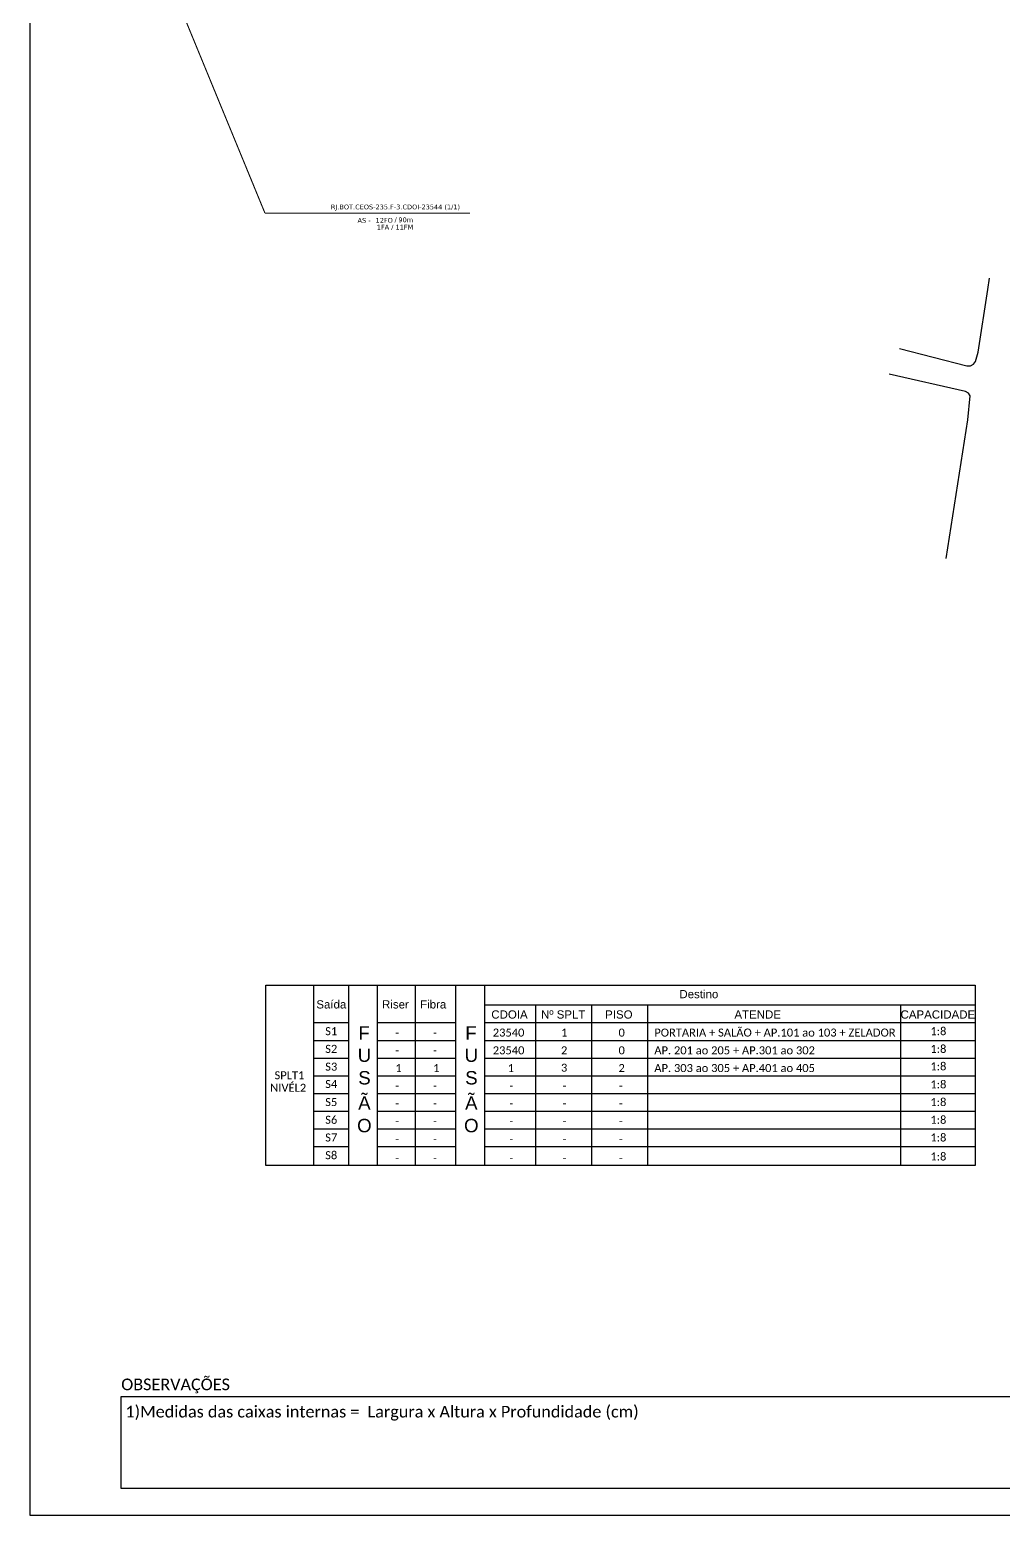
# Model space of a CAD drawing. Header units: metres. Extents: x -1286 to -445, y -500 to 94.
# Drawn here: x -1286.1 to -1035.5, y -499.8 to -117.4 of the extents above; entities that cross this region are included whole.
import ezdxf
from ezdxf.enums import TextEntityAlignment as Align

# ---------------------------------------------------------------- set-up
doc = ezdxf.new("R2010")
doc.units = ezdxf.units.M
doc.layers.add('40.1-ETIQUETAS', color=1, linetype='Continuous', lineweight=20)
for name, color, linetype in [('CABO OPTICO EXISTENTE', 5, 'Continuous'), ('CAP a instalar', 1, 'Continuous'), ('QUADRA', 7, 'Continuous')]:
    doc.layers.add(name, color=color, linetype=linetype)
doc.styles.add('ARIAL', font='arial.ttf')
doc.styles.add('siredit', font='verdana.ttf')
doc.styles.add('WMF-Calibri0', font='calibri.ttf')
doc.linetypes.add('FENCELINE1', pattern='A,0.25,-0.1,[133,ltypeshp.shx,S=0.1,R=0,X=-0.1,Y=0],-0.1,1', length=1.45)

# ---------------------------------------------------------------- blocks, each defined once
blk = doc.blocks.new('ETIQUETA_RS5F')
at = {"layer": '40.1-ETIQUETAS', "color": 0, "style": 'siredit'}
blk.add_text('/', height=1.5, dxfattribs=at).set_placement((1.58, -1.95), align=Align.MIDDLE_RIGHT)
for tag, p in [('ETIQUETA_R_PRIMARIA', (1.21, 4.1)), ('ETIQUETA_R_SECUNDARIA', (1.21, 2.1)), ('F_ATIVAS/F_MORTAS', (1.14, -4.24))]:
    blk.add_attdef(tag, text='', height=1.5, dxfattribs=at).set_placement(p, align=Align.MIDDLE_CENTER)
for tag, p in [('TIPO_CABO', (-6.58, -2.12)), ('CAP_CABO', (0.4, -2.09))]:
    blk.add_attdef(tag, text='', height=1.5, dxfattribs=at).set_placement(p, align=Align.MIDDLE_RIGHT)
blk.add_attdef('METROS', text='', height=1.5, dxfattribs=at).set_placement((2.14, -1.95), align=Align.MIDDLE_LEFT)
for tag, p in [('FUSÃO_1', (0.85, -8.39)), ('FUSÃO_2', (0.85, -10.6)), ('FUSÃO_3', (0.85, -12.93)), ('FUSÃO_4', (0.85, -15.14)), ('FUSÃO_5', (0.85, -17.16))]:
    blk.add_attdef(tag, text='', height=1.5, dxfattribs=at).set_placement(p, align=Align.CENTER)

msp = doc.modelspace()

# ---------------------------------------------------------------- linework, layer by layer
for p, q in [((-1225.31, -363.34), (-1042.7, -363.34)), ((-1225.31, -409.8), (-1225.31, -363.34)), ((-1213.06, -363.34), (-1213.06, -409.8)), ((-1204, -363.34), (-1204, -409.8)), ((-1196.56, -409.8), (-1196.56, -363.34)), ((-1186.84, -363.34), (-1186.84, -409.8)), ((-1176.48, -363.34), (-1176.48, -409.8)), ((-1169.04, -363.34), (-1169.04, -409.8)), ((-1042.7, -363.34), (-1042.7, -409.8)), ((-1169.04, -368.41), (-1042.7, -368.41)), ((-1155.93, -368.41), (-1155.93, -409.8)), ((-1141.48, -368.41), (-1141.48, -409.8)), ((-1127.05, -368.41), (-1127.05, -409.8)), ((-1061.99, -368.41), (-1061.99, -409.8)), ((-1213.06, -372.97), (-1204, -372.97)), ((-1196.56, -372.97), (-1176.48, -372.97)), ((-1169.04, -372.97), (-1042.7, -372.97)), ((-1213.06, -377.54), (-1204, -377.54)), ((-1196.56, -377.54), (-1176.48, -377.54)), ((-1169.04, -377.54), (-1042.7, -377.54)), ((-1213.06, -382.1), (-1204, -382.1)), ((-1196.56, -382.1), (-1176.48, -382.1)), ((-1169.04, -382.1), (-1042.7, -382.1)), ((-1213.06, -386.66), (-1204, -386.66)), ((-1196.56, -386.66), (-1176.48, -386.66)), ((-1169.04, -386.66), (-1042.7, -386.66)), ((-1213.06, -391.22), (-1204, -391.22)), ((-1196.56, -391.22), (-1176.48, -391.22)), ((-1169.04, -391.22), (-1042.7, -391.22)), ((-1213.06, -395.78), (-1204, -395.78)), ((-1196.56, -395.78), (-1176.48, -395.78)), ((-1169.04, -395.78), (-1042.7, -395.78)), ((-1213.06, -400.34), (-1204, -400.34)), ((-1196.56, -400.34), (-1176.48, -400.34)), ((-1169.04, -400.34), (-1042.7, -400.34)), ((-1213.06, -404.9), (-1204, -404.9)), ((-1196.56, -404.9), (-1176.48, -404.9)), ((-1169.04, -404.9), (-1042.7, -404.9)), ((-1042.7, -409.8), (-1225.31, -409.8))]:
    msp.add_line(p, q)
at = {"color": 0}
for p, q in [((-1262.5, -469.23), (-984.25, -469.23)), ((-1262.5, -492.93), (-1262.5, -469.23)), ((-984.25, -492.93), (-1262.5, -492.93))]:
    msp.add_line(p, q, dxfattribs=at)
msp.add_lwpolyline([(-1286.07, -499.81), (-445.07, -499.81), (-445.07, 94.19), (-1286.07, 94.19)], close=True)
at = {"color": 4}
for points in [[(-1062.23, -199.47), (-1044.85, -203.92), (-1043.93, -203.92), (-1043.15, -203.51), (-1042.69, -202.79), (-1041.96, -200.34), (-1039.48, -184.22), (-1039.06, -181.3)], [(-1050.19, -253.46), (-1044.66, -217.76), (-1044.01, -211.66), (-1044.49, -210.95), (-1045.27, -210.55), (-1064.88, -206.02)]]:
    msp.add_lwpolyline(points, dxfattribs=at)
at = {"layer": 'CAP a instalar', "color": 8, "linetype": 'FENCELINE1', "ltscale": 6, "const_width": 0.281}
for points in [[(-1250.71, -103.37), (-1225.53, -164.57)], [(-1225.53, -164.57), (-1172.79, -164.57)]]:
    msp.add_lwpolyline(points, dxfattribs=at)
at = {"layer": 'QUADRA', "color": 4}
for points in [[(-1062.23, -199.47), (-1044.85, -203.92), (-1043.93, -203.92), (-1043.15, -203.51)], [(-1050.19, -253.46), (-1044.66, -217.76), (-1044.01, -211.66)]]:
    msp.add_lwpolyline(points, dxfattribs=at)

# ---------------------------------------------------------------- block references
at = {"layer": 'CAP a instalar', "color": 8, "linetype": 'FENCELINE1', "ltscale": 7}
ref = msp.add_blockref('ETIQUETA_RS5F', (-1192.91, -164.72), dxfattribs=dict(at, xscale=0.8188127894692007, yscale=0.8188127894692007, zscale=0.8188127894692007))
ref.add_attrib('ETIQUETA_R_SECUNDARIA', 'RJ.BOT.CEOS-235.F-3.CDOI-23544 (1/1)', dxfattribs={"layer": 'CABO OPTICO EXISTENTE', "color": 0, "height": 1.2282, "style": 'siredit'}).set_placement((-1191.94, -163), align=Align.MIDDLE_CENTER)
ref.add_attrib('TIPO_CABO', 'AS -', dxfattribs={"layer": '40.1-ETIQUETAS', "color": 0, "height": 1.228, "style": 'siredit'}).set_placement((-1198.33, -166.45), align=Align.MIDDLE_RIGHT)
ref.add_attrib('CAP_CABO', '12FO', dxfattribs={"layer": '40.1-ETIQUETAS', "color": 0, "height": 1.228, "style": 'siredit'}).set_placement((-1192.61, -166.44), align=Align.MIDDLE_RIGHT)
ref.add_attrib('METROS', '90m', dxfattribs={"layer": '40.1-ETIQUETAS', "color": 0, "height": 1.228, "style": 'siredit'}).set_placement((-1191.18, -166.32), align=Align.MIDDLE_LEFT)
ref.add_attrib('F_ATIVAS/F_MORTAS', '1FA / 11FM', dxfattribs={"layer": '40.1-ETIQUETAS', "color": 0, "height": 1.228, "style": 'siredit'}).set_placement((-1192.06, -168.2), align=Align.MIDDLE_CENTER)

# ---------------------------------------------------------------- texts
at = {"style": 'ARIAL'}
for s, p in [('Saída', (-1208.44, -368.28)), ('Riser', (-1191.94, -368.28)), ('Fibra', (-1182.22, -368.28)), ('Destino', (-1113.85, -365.64)), ('CDOIA', (-1162.59, -370.88)), ('Nº SPLT', (-1148.76, -370.88)), ('PISO', (-1134.44, -370.88)), ('ATENDE', (-1098.71, -370.88)), ('CAPACIDADE', (-1052.34, -370.88))]:
    msp.add_text(s, height=2.115, dxfattribs=at).set_placement(p, align=Align.MIDDLE_CENTER)
at = {"linetype": 'Continuous', "style": 'ARIAL'}
for s, p in [('F', (-1201.49, -377.35)), ('F', (-1173.97, -377.35)), ('U', (-1201.66, -383.09)), ('U', (-1174.14, -383.09)), ('S', (-1201.52, -388.9)), ('S', (-1174, -388.9)), ('Ã', (-1201.54, -395.39)), ('Ã', (-1174.02, -395.39)), ('O', (-1201.81, -401.2)), ('O', (-1174.29, -401.2))]:
    msp.add_text(s, height=3.45, dxfattribs=at).set_placement(p)
at = {"color": 7, "style": 'WMF-Calibri0'}
for s, height, p in [('23540', 2.061, (-1166.89, -376.57)), ('1', 2.06, (-1149.34, -376.57)), ('0', 2.06, (-1134.53, -376.57)), ('PORTARIA + SALÃO + AP.101 ao 103 + ZELADOR', 2.0606, (-1125.32, -376.57)), ('-', 2.06, (-1191.96, -376.57)), ('-', 2.06, (-1182.25, -376.57)), ('-', 2.06, (-1191.96, -381.14)), ('-', 2.06, (-1182.25, -381.14)), ('23540', 2.061, (-1166.89, -381.14)), ('2', 2.06, (-1149.34, -381.14)), ('0', 2.06, (-1134.53, -381.14)), ('AP. 201 ao 205 + AP.301 ao 302', 2.0606, (-1125.32, -381.14)), ('1', 2.06, (-1191.96, -385.7)), ('1', 2.06, (-1182.25, -385.7)), ('1', 2.06, (-1163.05, -385.7)), ('3', 2.06, (-1149.34, -385.61)), ('2', 2.06, (-1134.53, -385.7)), ('AP. 303 ao 305 + AP.401 ao 405', 2.0606, (-1125.32, -385.7)), ('-', 2.06, (-1191.96, -390.26)), ('-', 2.06, (-1182.25, -390.26)), ('-', 2.06, (-1162.61, -390.26)), ('-', 2.06, (-1148.91, -390.26)), ('-', 2.06, (-1134.44, -390.26)), ('-', 2.06, (-1191.96, -394.82)), ('-', 2.06, (-1182.25, -394.82)), ('-', 2.06, (-1162.61, -394.82)), ('-', 2.06, (-1148.91, -394.82)), ('-', 2.06, (-1134.44, -394.82)), ('-', 2.06, (-1191.96, -399.38)), ('-', 2.06, (-1182.25, -399.38)), ('-', 2.06, (-1162.61, -399.38)), ('-', 2.06, (-1148.91, -399.38)), ('-', 2.06, (-1134.44, -399.38)), ('-', 2.06, (-1191.96, -403.94)), ('-', 2.06, (-1182.25, -403.94)), ('-', 2.06, (-1162.61, -403.94)), ('-', 2.06, (-1148.91, -403.94)), ('-', 2.06, (-1134.44, -403.94)), ('-', 2.06, (-1191.96, -408.83)), ('-', 2.06, (-1182.25, -408.83)), ('-', 2.06, (-1162.61, -408.83)), ('-', 2.06, (-1148.91, -408.83)), ('-', 2.06, (-1134.44, -408.83))]:
    msp.add_text(s, height=height, dxfattribs=at).set_placement(p)
at = {"style": 'WMF-Calibri0'}
msp.add_text('OBSERVAÇÕES', height=3, dxfattribs=at).set_placement((-1262.52, -467.61))
at = {"insert": (-1261.44, -471.63), "char_height": 3, "width": 277.1819, "attachment_point": 1, "style": 'WMF-Calibri0'}
msp.add_mtext('1)Medidas das caixas internas =  Largura x Altura x Profundidade (cm)', dxfattribs=at)
at = {"color": 7, "lineweight": 0, "style": 'WMF-Calibri0', "flags": 8}
for tag, p, s in [('S1', (-1210.02, -376.21), 'S1'), ('1:8', (-1054.27, -376.21), '1:8'), ('1:8', (-1054.27, -380.77), '1:8'), ('S2', (-1210.02, -380.77), 'S2'), ('SPLT1', (-1223.06, -387.56), 'XX'), ('S3', (-1210.02, -385.34), 'S3'), ('1:8', (-1054.27, -385.25), '1:8'), ('NIVÉL2', (-1224.16, -390.78), 'XX'), ('S4', (-1210.02, -389.81), 'S4'), ('1:8', (-1054.27, -389.9), '1:8'), ('S5', (-1210.02, -394.46), 'S5'), ('1:8', (-1054.27, -394.46), '1:8'), ('S6', (-1210.02, -399.02), 'S6'), ('1:8', (-1054.27, -399.02), '1:8'), ('S7', (-1210.02, -403.58), 'S7'), ('1:8', (-1054.27, -403.58), '1:8'), ('S8', (-1210.02, -408.14), 'S8'), ('1:8', (-1054.27, -408.47), '1:8')]:
    msp.add_attdef(tag, p, s, height=2.061, dxfattribs=at)

doc.saveas('drawing.dxf')
